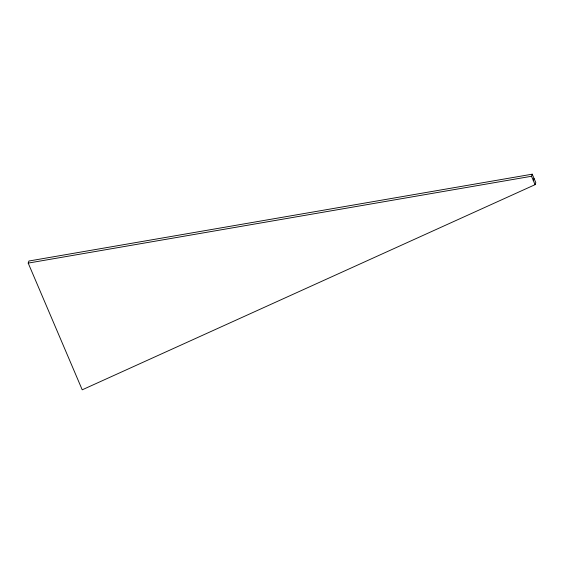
<?xml version="1.0" encoding="UTF-8"?>
<svg xmlns="http://www.w3.org/2000/svg" width="564" height="564" viewBox="0 0 564 564"><rect width="100%" height="100%" fill="white"/><g stroke="black" fill="none" stroke-linecap="round" stroke-linejoin="round"><path stroke-width="0.85" d="M28.2 263.099L28.912 261.019L532.226 174.184L535.8 182.581L535.088 184.661L82.224 389.816L28.2 263.099L531.514 176.264L532.226 174.184M533.297 180.466L534.009 178.379M531.514 176.264L535.088 184.661"/></g></svg>
